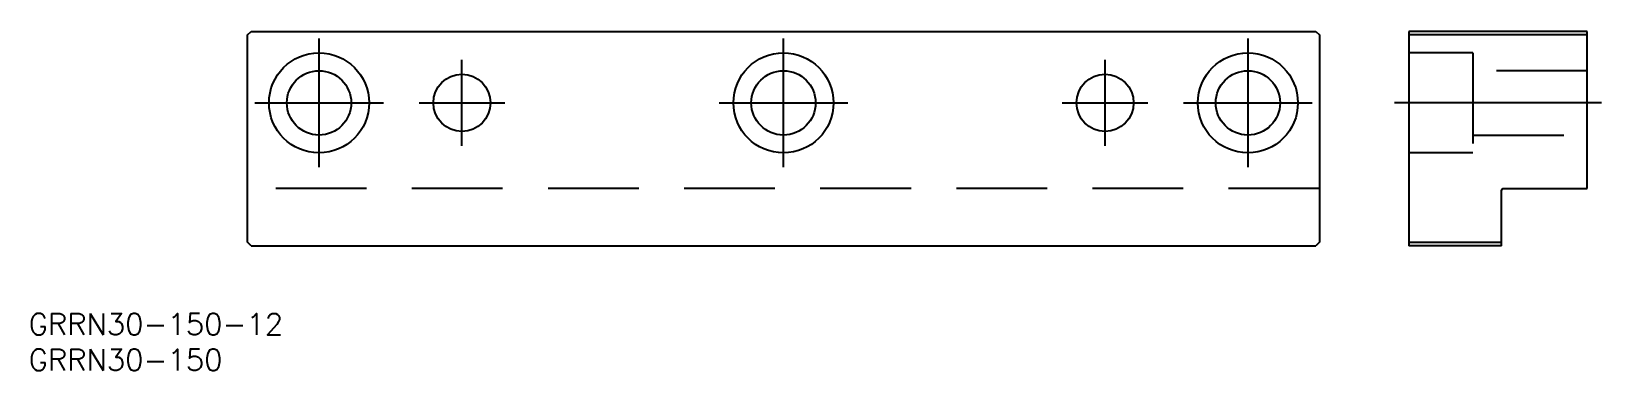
# Model space of a CAD drawing. Extents: x -105 to 114, y -17 to 30.
import ezdxf

# ---------------------------------------------------------------- set-up
doc = ezdxf.new("R2010")
doc.units = 0
doc.linetypes.add('CENTER', pattern=[50.8, 31.75, -6.35, 6.35, -6.35])
doc.linetypes.add('DASHED', pattern=[19.05, 12.7, -6.35])
doc.layers.get('0').update_dxf_attribs({"linetype": 'CONTINUOUS'})
doc.layers.add('CENTER', color=1, linetype='CENTER')
doc.styles.get("Standard").update_dxf_attribs({"font": 'txt.shx', "height": 3, "bigfont": 'bigfont.shx'})

msp = doc.modelspace()

# ---------------------------------------------------------------- linework, layer by layer
at = {"color": 7, "linetype": 'CONTINUOUS'}
for p, q in [((-75, 29.5), (-74.5, 30)), ((-75, 0.5), (-75, 29.5)), ((-74.5, 30), (74.5, 30)), ((74.5, 30), (75, 29.5)), ((75, 29.5), (75, 0.5)), ((87.5, 30), (87.5, 0)), ((112.5, 30), (87.5, 30)), ((112.5, 29.5), (87.5, 29.5)), ((112.5, 8), (112.5, 30)), ((100.5, 0), (100.5, 7.8)), ((100.7, 8), (112.5, 8)), ((-74.5, 0), (-75, 0.5)), ((-74.5, 0), (74.5, 0)), ((75, 0.5), (74.5, 0)), ((87.5, 0.5), (100.5, 0.5)), ((100.5, 0), (87.5, 0))]:
    msp.add_line(p, q, dxfattribs=at)
at = {"color": 3, "linetype": 'DASHED'}
for p, q in [((96.5, 27), (87.5, 27)), ((96.5, 27), (96.5, 13)), ((112.5, 24.5), (96.5, 24.5)), ((96.5, 15.5), (112.5, 15.5)), ((96.5, 13), (87.5, 13)), ((75, 8), (-75, 8))]:
    msp.add_line(p, q, dxfattribs=at)
at = {"color": 7, "linetype": 'CONTINUOUS'}
for centre, radius in [((-65, 20), 7), ((0, 20), 7), ((65, 20), 7), ((-65, 20), 4.5), ((0, 20), 4.5), ((65, 20), 4.5), ((-45, 20), 4), ((45, 20), 4)]:
    msp.add_circle(centre, radius, dxfattribs=at)
msp.add_arc((100.7, 7.8), 0.2, 90, 180, dxfattribs=at)
at = {"layer": 'CENTER', "color": 1, "linetype": 'CENTER'}
for p, q in [((-65, 11), (-65, 29)), ((0, 11), (0, 29)), ((65, 29), (65, 11)), ((-45, 14), (-45, 26)), ((45, 14), (45, 26)), ((-74, 20), (-56, 20)), ((-51, 20), (-39, 20)), ((-9, 20), (9, 20)), ((39, 20), (51, 20)), ((56, 20), (74, 20)), ((114.5, 20), (85.5, 20))]:
    msp.add_line(p, q, dxfattribs=at)

# ---------------------------------------------------------------- texts
at = {"color": 7, "linetype": 'CONTINUOUS'}
for s, p in [('GRRN30-150-12', (-105.64, -12.46)), ('GRRN30-150', (-105.64, -17.46))]:
    msp.add_text(s, height=3, dxfattribs=at).set_placement(p)

doc.saveas('drawing.dxf')
